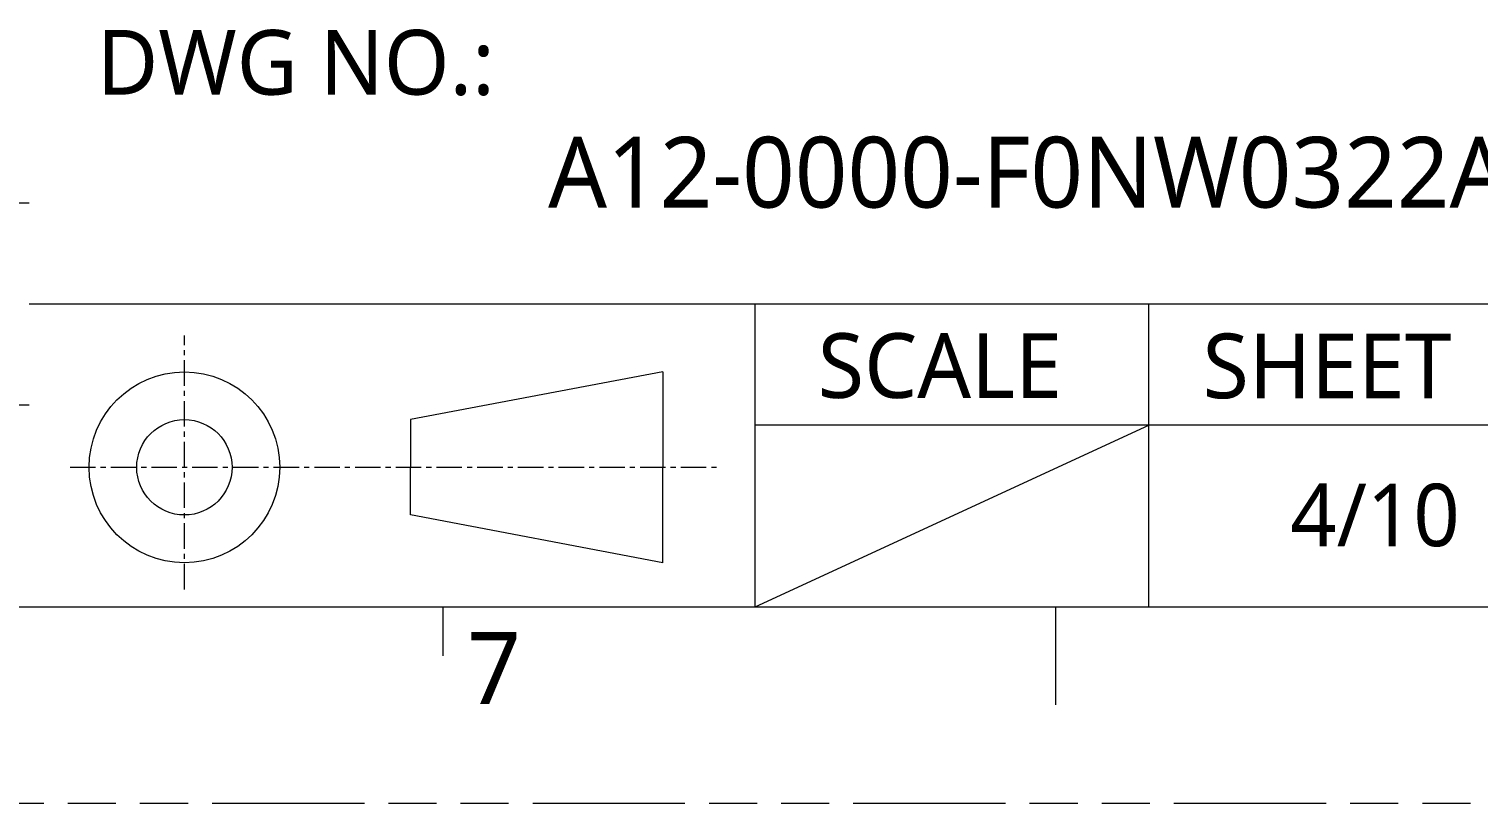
# Model space of a CAD drawing. Extents: x 726 to 4465, y 139 to 737.
# Drawn here: x 4326.9 to 4417.3, y 294 to 342.3 of the extents above; entities that cross this region are included whole.
import ezdxf

# ---------------------------------------------------------------- set-up
doc = ezdxf.new("R2010")
doc.units = 0
doc.linetypes.add('CENTER', pattern=[50.8, 31.75, -6.35, 6.35, -6.35])
doc.linetypes.add('PHANTOM', pattern=[29.5, 9.5, -1.5, 3, -1.5, 3, -1.5, 9.5])
doc.layers.get('0').update_dxf_attribs({"lineweight": 5})
doc.layers.add('0PAPERF', color=2, linetype='PHANTOM', lineweight=5, plot=False)
doc.layers.add('DIM', color=3, linetype='Continuous', lineweight=5)
doc.styles.get("Standard").update_dxf_attribs({"font": 'txt.shx'})

msp = doc.modelspace()

# ---------------------------------------------------------------- linework, layer by layer
at = {"color": 0}
for p, q in [((4326.903, 331.449), (4187.199, 331.449)), ((4445.84, 325.156), (4326.903, 325.156)), ((4372.212, 306.277), (4372.212, 325.156)), ((4396.755, 306.277), (4396.755, 325.156)), ((4366.434, 320.924), (4350.7, 317.95)), ((4366.434, 320.924), (4366.434, 314.977)), ((4234.396, 318.862), (4326.903, 318.862)), ((4350.7, 317.95), (4350.7, 314.977)), ((4445.84, 317.604), (4372.212, 317.604)), ((4372.212, 306.277), (4396.755, 317.604)), ((4350.7, 312.003), (4350.7, 314.977)), ((4366.434, 309.03), (4366.434, 314.977)), ((4366.434, 309.03), (4350.7, 312.003))]:
    msp.add_line(p, q, dxfattribs=at)
at = {"color": 0, "linetype": 'CENTER', "ltscale": 0.05}
for p, q in [((4336.596, 307.361), (4336.596, 323.19)), ((4329.463, 314.977), (4369.899, 314.977))]:
    msp.add_line(p, q, dxfattribs=at)
for p, q in [((3855.903, 306.276), (4445.964, 306.276)), ((4352.716, 306.276), (4352.716, 303.218)), ((4390.933, 306.276), (4390.933, 300.161))]:
    msp.add_line(p, q)
at = {"color": 0}
for radius in [5.947, 2.973]:
    msp.add_circle((4336.596, 314.977), radius, dxfattribs=at)
at = {"layer": '0PAPERF'}
msp.add_line((3838.322, 294.046), (4465.23, 294.046), dxfattribs=at)

# ---------------------------------------------------------------- texts
at = {"color": 0}
for s, insert, char_height, width, attachment_point in [('{\\fMicrosoft JhengHei|b0|i0|c136|p0;DWG NO.:}', (4331.136, 342.241), 4.03295, 32.25335, 1), ('{\\fMicrosoft JhengHei|b0|i0|c136|p18;A12-0000-F0NW0322A00}', (4392.528, 333.343), 4.41244, 74.51525, 5), ('{\\fMicrosoft JhengHei|b0|i0|c136|p0;\\H1.244111x;SCALE} ', (4376.111, 323.334), 3.24163, 18.74977, 1), ('{\\fMicrosoft JhengHei|b0|i0|c136|p0;SHEET}', (4400.114, 323.314), 4.03295, 20.53586, 1), ('{\\fMicrosoft JhengHei|b0|i0|c136|p0;4/10}', (4405.58, 313.947), 3.88996, 20.53586, 1)]:
    msp.add_mtext(s, dxfattribs=dict(at, insert=insert, char_height=char_height, width=width, attachment_point=attachment_point))
at = {"layer": 'DIM', "insert": (4354.245, 304.701), "char_height": 4.48555, "width": 2.73093, "attachment_point": 1}
msp.add_mtext('{\\fMicrosoft JhengHei|b0|i0|c136|p0;\\C0;7}', dxfattribs=at)

doc.saveas('drawing.dxf')
